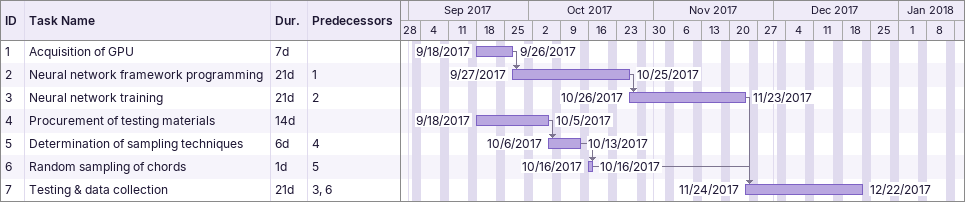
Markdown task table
| ID | Task | Duration | Start | Finish | Predecessors |
|---|---|---|---|---|---|
| 1 | Acquisition of GPU | 7d | 2017-09-18 | 2017-09-26 |  |
| 2 | Neural network framework programming | 21d | 2017-09-27 | 2017-10-25 | 1 |
| 3 | Neural network training | 21d | 2017-10-26 | 2017-11-23 | 2 |
| 4 | Procurement of testing materials | 14d | 2017-09-18 | 2017-10-05 |  |
| 5 | Determination of sampling techniques | 6d | 2017-10-06 | 2017-10-13 | 4 |
| 6 | Random sampling of chords | 1d | 2017-10-16 | 2017-10-16 | 5 |
| 7 | Testing & data collection | 21d | 2017-11-24 | 2017-12-22 | 3, 6 |
